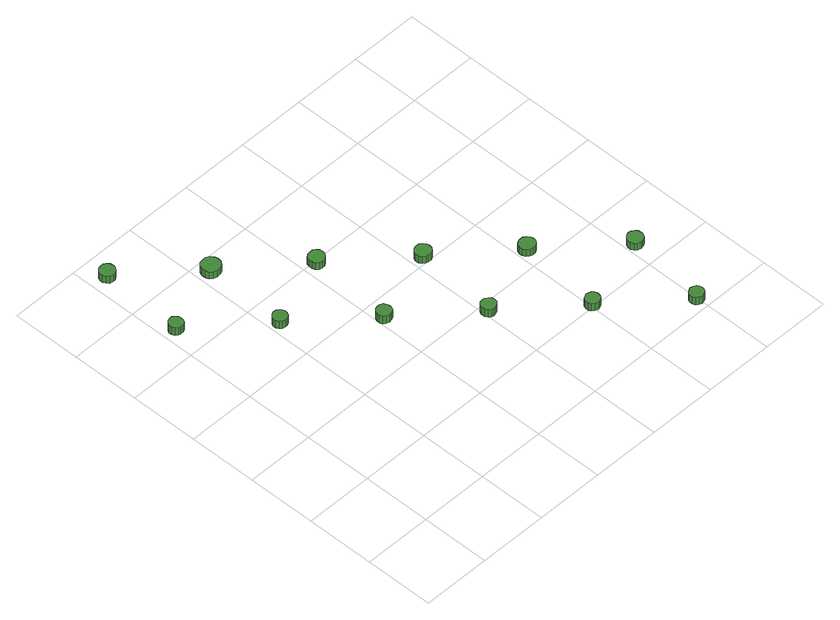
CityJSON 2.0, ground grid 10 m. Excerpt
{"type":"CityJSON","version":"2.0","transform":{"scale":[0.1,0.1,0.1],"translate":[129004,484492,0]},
"CityObjects":{
"tree1":{"type":"SolitaryVegetationObject","attributes":{"function":"something"},"geometry":[{"type":"MultiSurface","lod":"1","boundaries":[[[0,1,2,3,4,5,6,7,8,9,10,11,12,13,14]],[[15,16,17,18,19,20,21,22,23,24,25,26,27,28,29]],[[0,29,28,1]],[[1,28,27,2]],[[2,27,26,3]],[[3,26,25,4]],[[4,25,24,5]],[[5,24,23,6]],[[6,23,22,7]],[[7,22,21,8]],[[8,21,20,9]],[[9,20,19,10]],[[10,19,18,11]],[[11,18,17,12]],[[12,17,16,13]],[[13,16,15,14]],[[14,15,29,0]]]}]},
"tree2":{"type":"SolitaryVegetationObject","attributes":{"function":"something"},"geometry":[{"type":"MultiSurface","lod":"1","boundaries":[[[30,31,32,33,34,35,36,37,38,39,40,41,42,43,44]],[[45,46,47,48,49,50,51,52,53,54,55,56,57,58,59]],[[30,59,58,31]],[[31,58,57,32]],[[32,57,56,33]],[[33,56,55,34]],[[34,55,54,35]],[[35,54,53,36]],[[36,53,52,37]],[[37,52,51,38]],[[38,51,50,39]],[[39,50,49,40]],[[40,49,48,41]],[[41,48,47,42]],[[42,47,46,43]],[[43,46,45,44]],[[44,45,59,30]]]}]},
"tree3":{"type":"SolitaryVegetationObject","attributes":{"function":"something"},"geometry":[{"type":"MultiSurface","lod":"1","boundaries":[[[60,61,62,63,64,65,66,67,68,69,70,71,72,73,74]],[[75,76,77,78,79,80,81,82,83,84,85,86,87,88,89]],[[60,89,88,61]],[[61,88,87,62]],[[62,87,86,63]],[[63,86,85,64]],[[64,85,84,65]],[[65,84,83,66]],[[66,83,82,67]],[[67,82,81,68]],[[68,81,80,69]],[[69,80,79,70]],[[70,79,78,71]],[[71,78,77,72]],[[72,77,76,73]],[[73,76,75,74]],[[74,75,89,60]]]}]},
"tree4":{"type":"SolitaryVegetationObject","attributes":{"function":"something"},"geometry":[{"type":"MultiSurface","lod":"1","boundaries":[[[90,91,92,93,94,95,96,97,98,99,100,101,102,103,104]],[[105,106,107,108,109,110,111,112,113,114,115,116,117,118,119]],[[90,119,118,91]],[[91,118,117,92]],[[92,117,116,93]],[[93,116,115,94]],[[94,115,114,95]],[[95,114,113,96]],[[96,113,112,97]],[[97,112,111,98]],[[98,111,110,99]],[[99,110,109,100]],[[100,109,108,101]],[[101,108,107,102]],[[102,107,106,103]],[[103,106,105,104]],[[104,105,119,90]]]}]},
"tree5":{"type":"SolitaryVegetationObject","attributes":{"function":"something"},"geometry":[{"type":"MultiSurface","lod":"1","boundaries":[[[120,121,122,123,124,125,126,127,128,129,130,131,132,133,134]],[[135,136,137,138,139,140,141,142,143,144,145,146,147,148,149]],[[120,149,148,121]],[[121,148,147,122]],[[122,147,146,123]],[[123,146,145,124]],[[124,145,144,125]],[[125,144,143,126]],[[126,143,142,127]],[[127,142,141,128]],[[128,141,140,129]],[[129,140,139,130]],[[130,139,138,131]],[[131,138,137,132]],[[132,137,136,133]],[[133,136,135,134]],[[134,135,149,120]]]}]},
"tree6":{"type":"SolitaryVegetationObject","attributes":{"function":"something"},"geometry":[{"type":"MultiSurface","lod":"1","boundaries":[[[150,151,152,153,154,155,156,157,158,159,160,161,162,163,164]],[[165,166,167,168,169,170,171,172,173,174,175,176,177,178,179]],[[150,179,178,151]],[[151,178,177,152]],[[152,177,176,153]],[[153,176,175,154]],[[154,175,174,155]],[[155,174,173,156]],[[156,173,172,157]],[[157,172,171,158]],[[158,171,170,159]],[[159,170,169,160]],[[160,169,168,161]],[[161,168,167,162]],[[162,167,166,163]],[[163,166,165,164]],[[164,165,179,150]]]}]},
"tree7":{"type":"SolitaryVegetationObject","attributes":{"function":"something"},"geometry":[{"type":"MultiSurface","lod":"1","boundaries":[[[180,181,182,183,184,185,186,187,188,189,190,191,192,193,194]],[[195,196,197,198,199,200,201,202,203,204,205,206,207,208,209]],[[180,209,208,181]],[[181,208,207,182]],[[182,207,206,183]],[[183,206,205,184]],[[184,205,204,185]],[[185,204,203,186]],[[186,203,202,187]],[[187,202,201,188]],[[188,201,200,189]],[[189,200,199,190]],[[190,199,198,191]],[[191,198,197,192]],[[192,197,196,193]],[[193,196,195,194]],[[194,195,209,180]]]}]},
"tree8":{"type":"SolitaryVegetationObject","attributes":{"function":"something"},"geometry":[{"type":"MultiSurface","lod":"1","boundaries":[[[210,211,212,213,214,215,216,217,218,219,220,221,222,223,224]],[[225,226,227,228,229,230,231,232,233,234,235,236,237,238,239]],[[210,239,238,211]],[[211,238,237,212]],[[212,237,236,213]],[[213,236,235,214]],[[214,235,234,215]],[[215,234,233,216]],[[216,233,232,217]],[[217,232,231,218]],[[218,231,230,219]],[[219,230,229,220]],[[220,229,228,221]],[[221,228,227,222]],[[222,227,226,223]],[[223,226,225,224]],[[224,225,239,210]]]}]},
"tree9":{"type":"SolitaryVegetationObject","attributes":{"function":"something"},"geometry":[{"type":"MultiSurface","lod":"1","boundaries":[[[240,241,242,243,244,245,246,247,248,249,250,251,252,253,254]],[[255,256,257,258,259,260,261,262,263,264,265,266,267,268,269]],[[240,269,268,241]],[[241,268,267,242]],[[242,267,266,243]],[[243,266,265,244]],[[244,265,264,245]],[[245,264,263,246]],[[246,263,262,247]],[[247,262,261,248]],[[248,261,260,249]],[[249,260,259,250]],[[250,259,258,251]],[[251,258,257,252]],[[252,257,256,253]],[[253,256,255,254]],[[254,255,269,240]]]}]},
"tree10":{"type":"SolitaryVegetationObject","attributes":{"function":"something"},"geometry":[{"type":"MultiSurface","lod":"1","boundaries":[[[270,271,272,273,274,275,276,277,278,279,280,281,282,283,284]],[[285,286,287,288,289,290,291,292,293,294,295,296,297,298,299]],[[270,299,298,271]],[[271,298,297,272]],[[272,297,296,273]],[[273,296,295,274]],[[274,295,294,275]],[[275,294,293,276]],[[276,293,292,277]],[[277,292,291,278]],[[278,291,290,279]],[[279,290,289,280]],[[280,289,288,281]],[[281,288,287,282]],[[282,287,286,283]],[[283,286,285,284]],[[284,285,299,270]]]}]},
"tree11":{"type":"SolitaryVegetationObject","attributes":{"function":"something"},"geometry":[{"type":"MultiSurface","lod":"1","boundaries":[[[300,301,302,303,304,305,306,307,308,309,310,311,312,313,314]],[[315,316,317,318,319,320,321,322,323,324,325,326,327,328,329]],[[300,329,328,301]],[[301,328,327,302]],[[302,327,326,303]],[[303,326,325,304]],[[304,325,324,305]],[[305,324,323,306]],[[306,323,322,307]],[[307,322,321,308]],[[308,321,320,309]],[[309,320,319,310]],[[310,319,318,311]],[[311,318,317,312]],[[312,317,316,313]],[[313,316,315,314]],[[314,315,329,300]]]}]},
"tree12":{"type":"SolitaryVegetationObject","attributes":{"function":"something"},"geometry":[{"type":"MultiSurface","lod":"1","boundaries":[[[330,331,332,333,334,335,336,337,338,339,340,341,342,343,344]],[[345,346,347,348,349,350,351,352,353,354,355,356,357,358,359]],[[330,359,358,331]],[[331,358,357,332]],[[332,357,356,333]],[[333,356,355,334]],[[334,355,354,335]],[[335,354,353,336]],[[336,353,352,337]],[[337,352,351,338]],[[338,351,350,339]],[[339,350,349,340]],[[340,349,348,341]],[[341,348,347,342]],[[342,347,346,343]],[[343,346,345,344]],[[344,345,359,330]]]}]}
},
"vertices":[
[29,444,18],[28,448,18],[26,451,18],[22,454,18],[18,454,18],[14,453,18],[11,450,18],[9,446,18],[9,442,18],[11,438,18],[14,435,18],[18,434,18],[22,434,18],[26,436,18],[28,440,18],[28,440,5],[26,436,5],[22,434,5],[18,434,5],[14,435,5],[11,438,5],[9,442,5],[9,446,5],[11,450,5],[14,453,5],[18,454,5],[22,454,5],[26,451,5],[28,448,5],[29,444,5],
[36,566,17],[35,571,17],[32,575,17],[28,577,17],[24,577,17],[19,576,17],[16,573,17],[14,569,17],[14,564,17],[16,560,17],[19,556,17],[24,555,17],[28,555,17],[32,558,17],[35,562,17],[35,562,5],[32,558,5],[28,555,5],[24,555,5],[19,556,5],[16,560,5],[14,564,5],[14,569,5],[16,573,5],[19,576,5],[24,577,5],[28,577,5],[32,575,5],[35,571,5],[36,566,5],
[125,359,19],[124,363,19],[122,366,19],[118,369,19],[114,369,19],[110,368,19],[107,365,19],[105,361,19],[105,357,19],[107,353,19],[110,350,19],[114,349,19],[118,349,19],[122,351,19],[124,355,19],[124,355,6],[122,351,6],[118,349,6],[114,349,6],[110,350,6],[107,353,6],[105,357,6],[105,361,6],[107,365,6],[110,368,6],[114,369,6],[118,369,6],[122,366,6],[124,363,6],[125,359,6],
[133,481,17],[132,486,17],[129,491,17],[124,494,17],[118,494,17],[113,493,17],[109,489,17],[107,484,17],[107,478,17],[109,473,17],[113,470,17],[118,468,17],[124,469,17],[129,471,17],[132,476,17],[132,476,5],[129,471,5],[124,469,5],[118,468,5],[113,470,5],[109,473,5],[107,478,5],[107,484,5],[109,489,5],[113,493,5],[118,494,5],[124,494,5],[129,491,5],[132,486,5],[133,481,5],
[221,274,18],[220,278,18],[218,282,18],[214,284,18],[210,284,18],[205,283,18],[202,280,18],[200,276,18],[200,271,18],[202,267,18],[205,265,18],[210,263,18],[214,264,18],[218,266,18],[220,269,18],[220,269,5],[218,266,5],[214,264,5],[210,263,5],[205,265,5],[202,267,5],[200,271,5],[200,276,5],[202,280,5],[205,283,5],[210,284,5],[214,284,5],[218,282,5],[220,278,5],[221,274,5],
[231,397,17],[230,402,17],[227,406,17],[223,408,17],[218,408,17],[214,407,17],[210,404,17],[209,399,17],[209,395,17],[210,391,17],[214,387,17],[218,386,17],[223,386,17],[227,389,17],[230,393,17],[230,393,5],[227,389,5],[223,386,5],[218,386,5],[214,387,5],[210,391,5],[209,395,5],[209,399,5],[210,404,5],[214,407,5],[218,408,5],[223,408,5],[227,406,5],[230,402,5],[231,397,5],
[318,189,18],[317,193,18],[314,196,18],[310,199,18],[306,199,18],[302,198,18],[299,195,18],[297,191,18],[297,186,18],[299,182,18],[302,179,18],[306,178,18],[310,179,18],[314,181,18],[317,184,18],[317,184,5],[314,181,5],[310,179,5],[306,178,5],[302,179,5],[299,182,5],[297,186,5],[297,191,5],[299,195,5],[302,198,5],[306,199,5],[310,199,5],[314,196,5],[317,193,5],[318,189,5],
[329,310,17],[328,314,17],[325,318,17],[321,321,17],[316,321,17],[312,320,17],[308,316,17],[306,312,17],[306,307,17],[308,303,17],[312,300,17],[316,299,17],[321,299,17],[325,301,17],[328,305,17],[328,305,5],[325,301,5],[321,299,5],[316,299,5],[312,300,5],[308,303,5],[306,307,5],[306,312,5],[308,316,5],[312,320,5],[316,321,5],[321,321,5],[325,318,5],[328,314,5],[329,310,5],
[413,104,18],[412,108,18],[410,111,18],[406,113,18],[402,114,18],[398,112,18],[394,110,18],[393,106,18],[393,101,18],[394,98,18],[398,95,18],[402,93,18],[406,94,18],[410,96,18],[412,99,18],[412,99,5],[410,96,5],[406,94,5],[402,93,5],[398,95,5],[394,98,5],[393,101,5],[393,106,5],[394,110,5],[398,112,5],[402,114,5],[406,113,5],[410,111,5],[412,108,5],[413,104,5],
[426,226,17],[425,230,17],[422,234,17],[418,237,17],[413,237,17],[409,236,17],[405,233,17],[403,228,17],[403,224,17],[405,219,17],[409,216,17],[413,215,17],[418,215,17],[422,217,17],[425,221,17],[425,221,5],[422,217,5],[418,215,5],[413,215,5],[409,216,5],[405,219,5],[403,224,5],[403,228,5],[405,233,5],[409,236,5],[413,237,5],[418,237,5],[422,234,5],[425,230,5],[426,226,5],
[509,18,18],[508,23,18],[506,26,18],[502,28,18],[498,29,18],[494,27,18],[491,25,18],[489,21,18],[489,16,18],[491,12,18],[494,10,18],[498,8,18],[502,9,18],[506,11,18],[508,14,18],[508,14,5],[506,11,5],[502,9,5],[498,8,5],[494,10,5],[491,12,5],[489,16,5],[489,21,5],[491,25,5],[494,27,5],[498,29,5],[502,28,5],[506,26,5],[508,23,5],[509,18,5],
[525,137,17],[524,142,17],[521,146,17],[517,148,17],[513,149,17],[508,147,17],[505,144,17],[503,140,17],[503,135,17],[505,131,17],[508,128,17],[513,126,17],[517,127,17],[521,129,17],[524,133,17],[524,133,5],[521,129,5],[517,127,5],[513,126,5],[508,128,5],[505,131,5],[503,135,5],[503,140,5],[505,144,5],[508,147,5],[513,149,5],[517,148,5],[521,146,5],[524,142,5],[525,137,5]
]}
